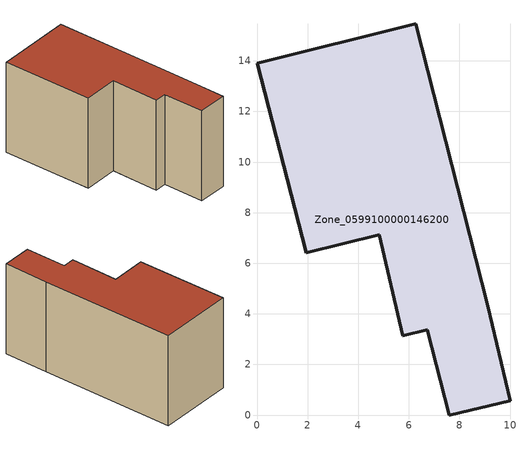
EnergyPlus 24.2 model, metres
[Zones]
Zone_0599100000146200
 floor ground (C_G): 0,13.9 6.27,15.46 9.13,4.32 10,0.57 7.59,0 6.73,3.37 5.77,3.14 4.83,7.13 1.95,6.41 z0
 wall outside (C_F): 6.27,15.46 0,13.9 1.95,6.41 4.83,7.13 5.77,3.14 6.73,3.37 7.59,0 10,0.57 9.13,4.32 6.27,15.46 z0:7.98
 roof outside (C_R): 9.13,4.32 6.27,15.46 0,13.9 1.95,6.41 4.83,7.13 5.77,3.14 6.73,3.37 7.59,0 10,0.57 z7.98
[BUILDING]
Pand.0599100000146200: North Axis=0; Terrain=City; Loads Convergence Tolerance Value=0.04; Temperature Convergence Tolerance Value=0.4; Solar Distribution=FullExterior; Maximum Number of Warmup Days=25; Minimum Number of Warmup Days=1
[Site:Location]
Rotterdam.The.Hague.AP_ZH_NLD Design_Conditions: Latitude=51.96; Longitude=4.45; Time Zone=1; Elevation=-4.5
[SITE:GROUNDTEMPERATURE:BUILDINGSURFACE]
18, 18, 18, 18, 18, 18, 18, 18, 18, 18, 18, 18
[MATERIAL] Thermal Absorptance=0.9; Solar Absorptance=0.7; Visible Absorptance=0.7
Name | Roughness | Thickness | Conductivity | Density | Specific Heat
G.TI.1946-1964 | MediumSmooth | 0.15 | 1 | 540 | 1210
F.TI.1946-1964 | Rough | 0.3 | 0.857143 | 1920 | 840
R.TI.1946-1964 | MediumRough | 0.2 | 0.277778 | 1500 | 1000
[CONSTRUCTION]
C_G: G.TI.1946-1964
C_F: F.TI.1946-1964
C_R: R.TI.1946-1964
[ZONE]
Zone_0599100000146200: Type=1; Multiplier=1; Ceiling Height=Autocalculate; Volume=Autocalculate; Floor Area=autocalculate; Part of Total Floor Area=Yes
[ZONEINFILTRATION:DESIGNFLOWRATE]
Infil_Zone_0599100000146200: Zone or ZoneList or Space or SpaceList=Zone_0599100000146200; Schedule=AlwaysOn; Design Flow Rate Calculation Method=Flow/Area; Flow Rate per Floor Area=0.003; Constant Term Coefficient=1; Temperature Term Coefficient=0; Velocity Term Coefficient=0; Velocity Squared Term Coefficient=0
[HVACTEMPLATE:ZONE:IDEALLOADSAIRSYSTEM]
Zone_0599100000146200: Maximum Heating Supply Air Temperature=50; Minimum Cooling Supply Air Temperature=13; Maximum Heating Supply Air Humidity Ratio=0.0156; Minimum Cooling Supply Air Humidity Ratio=0.0077; Heating Limit=NoLimit; Cooling Limit=NoLimit; Dehumidification Control Type=ConstantSensibleHeatRatio; Cooling Sensible Heat Ratio=0.7; Dehumidification Setpoint=60; Humidification Control Type=None; Humidification Setpoint=30; Outdoor Air Method=None; Outdoor Air Flow Rate per Person=0.00944; Outdoor Air Flow Rate per Zone Floor Area=0; Outdoor Air Flow Rate per Zone=0; Demand Controlled Ventilation Type=None; Outdoor Air Economizer Type=NoEconomizer; Heat Recovery Type=None; Sensible Heat Recovery Effectiveness=0.7; Latent Heat Recovery Effectiveness=0.65
[ZONECONTROL:THERMOSTAT]
ThermostatControl_Zone_0599100000146200: Zone or ZoneList=Zone_0599100000146200; Control Type Schedule=DualSetpointControlType; Control 1=Thermostat_Zone_0599100000146200; Temperature Difference Between Cutout And Setpoint=0
[THERMOSTATSETPOINT:DUALSETPOINT]
Thermostat_Zone_0599100000146200: Heating Setpoint Temperature Schedule=HeatingSetpoint_Zone_0599100000146200; Cooling Setpoint Temperature Schedule=CoolingSetpoint_Zone_0599100000146200
[SCHEDULE:COMPACT]
HeatingSetpoint_Zone_0599100000146200: Through: 12/31, For: AllDays, Until: 24:00, 21
CoolingSetpoint_Zone_0599100000146200: Through: 12/31, For: AllDays, Until: 24:00, 24
DualSetpointControlType: Through: 12/31, For: AllDays, Until: 24:00, 4
AlwaysOn: Through: 12/31, For: AllDays, Until: 24:00, 1
